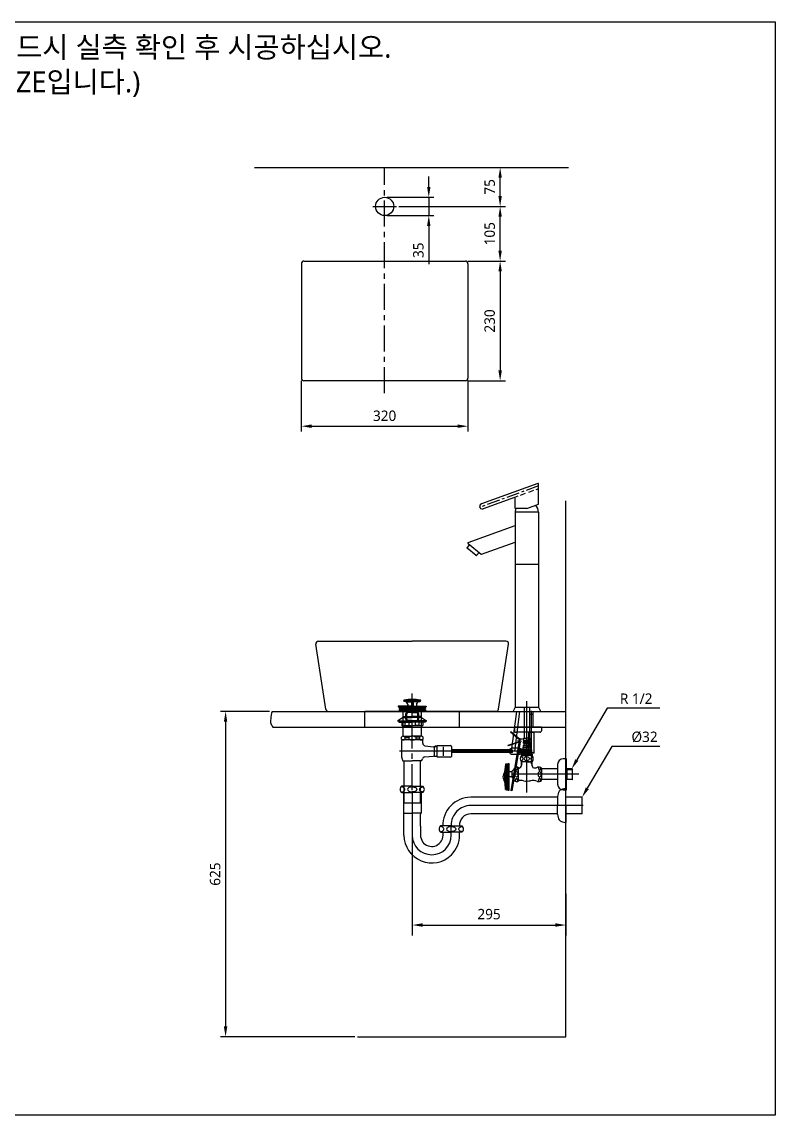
# Model space of a CAD drawing. Extents: x 0 to 5407, y 0 to 2100.
# Drawn here: x 1653 to 3100, y 0 to 2100 of the extents above; entities that cross this region are included whole.
import ezdxf

# ---------------------------------------------------------------- set-up
doc = ezdxf.new("R2010")
doc.units = 0
doc.header["$LTSCALE"] = 20
doc.header["$MEASUREMENT"] = 0
doc.linetypes.add('CENTER', pattern=[2, 1.25, -0.25, 0.25, -0.25])
doc.layers.get('0').update_dxf_attribs({"linetype": 'CONTINUOUS'})
doc.layers.get('DEFPOINTS').update_dxf_attribs({"linetype": 'CONTINUOUS'})
for name, color, linetype in [('1', 1, 'CONTINUOUS'), ('3', 3, 'CONTINUOUS'), ('4', 4, 'CONTINUOUS'), ('5', 5, 'CONTINUOUS'), ('6', 6, 'CONTINUOUS'), ('7', 7, 'CONTINUOUS'), ('CENTER', 2, 'CENTER'), ('CL', 2, 'CENTER'), ('D', 2, 'CONTINUOUS'), ('DWG', 7, 'CONTINUOUS')]:
    doc.layers.add(name, color=color, linetype=linetype)
doc.styles.add('GHS', font='romans', dxfattribs={"bigfont": 'ghs'})
doc.styles.get("Standard").update_dxf_attribs({"font": 'NanumGothic.ttf'})
doc.dimstyles.get("Standard").update_dxf_attribs({"dimtxt": 2.5, "dimasz": 2, "dimexe": 2, "dimexo": 1, "dimgap": 1.5, "dimtad": 1, "dimdec": 0, "dimlfac": 10, "dimrnd": 0.5, "dimzin": 0, "dimdsep": 46, "dimtxsty": 'Standard', "dimcen": 0, "dimclrt": 2, "dimadec": 0, "dimazin": 0, "dimtfac": 1, "dimtdec": 0, "dimtmove": 0, "dimatfit": 3, "dimfxl": 1, "dimtolj": 1, "dimtzin": 0, "dimarcsym": 0})

# ---------------------------------------------------------------- blocks, each defined once
blk = doc.blocks.new('*D58')
at = {"layer": '1', "color": 3, "lineweight": -2, "transparency": 16777216}
for p, q in [((2403.1, 619.7), (2403.1, 345.1)), ((2698.1, 425.1), (2698.1, 345.1)), ((2423.1, 365.1), (2678.1, 365.1))]:
    blk.add_line(p, q, dxfattribs=at)
at = {"layer": '1', "color": 3, "transparency": 16777216}
for points in [[(2423.1, 368.5), (2423.1, 361.8), (2403.1, 365.1)], [(2678.1, 368.5), (2678.1, 361.8), (2698.1, 365.1)]]:
    blk.add_solid(points, dxfattribs=at)
at = {"layer": 'DEFPOINTS', "color": 0, "transparency": 16777216}
for p in [(2403.1, 619.7), (2698.1, 425.1), (2698.1, 365.1)]:
    blk.add_point(p, dxfattribs=at)
at = {"layer": '1', "color": 2, "transparency": 16777216, "insert": (2550.6, 386), "char_height": 20, "attachment_point": 5}
blk.add_mtext('\\A1;295', dxfattribs=at)
blk = doc.blocks.new('*D59')
at = {"layer": '3', "color": 3, "lineweight": -2, "transparency": 16777216}
for p, q in [((2129, 775.5), (2034.7, 775.5)), ((2044.7, 755.5), (2044.7, 170.5)), ((2293.1, 150.5), (2034.7, 150.5))]:
    blk.add_line(p, q, dxfattribs=at)
at = {"layer": '3', "color": 3, "transparency": 16777216}
for points in [[(2041.3, 755.5), (2048, 755.5), (2044.7, 775.5)], [(2041.3, 170.5), (2048, 170.5), (2044.7, 150.5)]]:
    blk.add_solid(points, dxfattribs=at)
at = {"layer": 'DEFPOINTS', "color": 0, "transparency": 16777216}
for p in [(2134, 775.5), (2044.7, 150.5), (2298.1, 150.5)]:
    blk.add_point(p, dxfattribs=at)
at = {"layer": '3', "color": 2, "transparency": 16777216, "insert": (2024.7, 463), "char_height": 20, "attachment_point": 5, "rotation": 90}
blk.add_mtext('\\A1;625', dxfattribs=at)
blk = doc.blocks.new('*D60')
at = {"layer": '3', "color": 3, "lineweight": -2, "transparency": 16777216}
for p, q in [((2377.6, 1745.5), (2581.9, 1745.5)), ((2571.9, 1660.5), (2571.9, 1725.5)), ((2510.1, 1640.5), (2581.9, 1640.5))]:
    blk.add_line(p, q, dxfattribs=at)
at = {"layer": '3', "color": 3, "transparency": 16777216}
for points in [[(2568.6, 1725.5), (2575.2, 1725.5), (2571.9, 1745.5)], [(2568.6, 1660.5), (2575.2, 1660.5), (2571.9, 1640.5)]]:
    blk.add_solid(points, dxfattribs=at)
at = {"layer": 'DEFPOINTS', "color": 0, "transparency": 16777216}
for p in [(2372.6, 1745.5), (2571.9, 1745.5), (2505.1, 1640.5)]:
    blk.add_point(p, dxfattribs=at)
at = {"layer": '3', "color": 2, "transparency": 16777216, "insert": (2551.9, 1693), "char_height": 20, "attachment_point": 5, "rotation": 90}
blk.add_mtext('\\A1;105', dxfattribs=at)
blk = doc.blocks.new('*D61')
at = {"layer": '3', "color": 3, "lineweight": -2, "transparency": 16777216}
for p, q in [((2377.6, 1820.5), (2581.9, 1820.5)), ((2571.9, 1765.5), (2571.9, 1800.5)), ((2377.6, 1745.5), (2581.9, 1745.5))]:
    blk.add_line(p, q, dxfattribs=at)
at = {"layer": '3', "color": 3, "transparency": 16777216}
for points in [[(2568.6, 1800.5), (2575.2, 1800.5), (2571.9, 1820.5)], [(2568.6, 1765.5), (2575.2, 1765.5), (2571.9, 1745.5)]]:
    blk.add_solid(points, dxfattribs=at)
at = {"layer": 'DEFPOINTS', "color": 0, "transparency": 16777216}
for p in [(2372.6, 1820.5), (2571.9, 1820.5), (2372.6, 1745.5)]:
    blk.add_point(p, dxfattribs=at)
at = {"layer": '3', "color": 2, "transparency": 16777216, "insert": (2551.9, 1783), "char_height": 20, "attachment_point": 5, "rotation": 90}
blk.add_mtext('\\A1;75', dxfattribs=at)
blk = doc.blocks.new('*D62')
at = {"layer": '3', "color": 3, "lineweight": -2, "transparency": 16777216}
for p, q in [((2434.9, 1783), (2434.9, 1803)), ((2355.1, 1763), (2444.9, 1763)), ((2434.9, 1763), (2434.9, 1728)), ((2355.1, 1728), (2444.9, 1728)), ((2434.9, 1708), (2434.9, 1634.6))]:
    blk.add_line(p, q, dxfattribs=at)
at = {"layer": '3', "color": 3, "transparency": 16777216}
for points in [[(2431.6, 1783), (2438.2, 1783), (2434.9, 1763)], [(2431.6, 1708), (2438.2, 1708), (2434.9, 1728)]]:
    blk.add_solid(points, dxfattribs=at)
at = {"layer": 'DEFPOINTS', "color": 0, "transparency": 16777216}
for p in [(2350.1, 1763), (2350.1, 1728), (2434.9, 1728)]:
    blk.add_point(p, dxfattribs=at)
at = {"layer": '3', "color": 2, "transparency": 16777216, "insert": (2414.9, 1661.3), "char_height": 20, "attachment_point": 5, "rotation": 90}
blk.add_mtext('\\A1;35', dxfattribs=at)
blk = doc.blocks.new('*D63')
at = {"layer": '3', "color": 3, "lineweight": -2, "transparency": 16777216}
for p, q in [((2510.1, 1640.5), (2581.9, 1640.5)), ((2571.9, 1620.5), (2571.9, 1430.5)), ((2510.1, 1410.5), (2581.9, 1410.5))]:
    blk.add_line(p, q, dxfattribs=at)
at = {"layer": '3', "color": 3, "transparency": 16777216}
for points in [[(2568.6, 1620.5), (2575.2, 1620.5), (2571.9, 1640.5)], [(2568.6, 1430.5), (2575.2, 1430.5), (2571.9, 1410.5)]]:
    blk.add_solid(points, dxfattribs=at)
at = {"layer": 'DEFPOINTS', "color": 0, "transparency": 16777216}
for p in [(2505.1, 1640.5), (2505.1, 1410.5), (2571.9, 1410.5)]:
    blk.add_point(p, dxfattribs=at)
at = {"layer": '3', "color": 2, "transparency": 16777216, "insert": (2551.9, 1525.5), "char_height": 20, "attachment_point": 5, "rotation": 90}
blk.add_mtext('\\A1;230', dxfattribs=at)
blk = doc.blocks.new('*D64')
at = {"layer": '3', "color": 3, "lineweight": -2, "transparency": 16777216}
for p, q in [((2190.1, 1410.5), (2190.1, 1313.3)), ((2510.1, 1410.5), (2510.1, 1313.3)), ((2210.1, 1323.3), (2490.1, 1323.3))]:
    blk.add_line(p, q, dxfattribs=at)
at = {"layer": '3', "color": 3, "transparency": 16777216}
for points in [[(2210.1, 1326.7), (2210.1, 1320), (2190.1, 1323.3)], [(2490.1, 1326.7), (2490.1, 1320), (2510.1, 1323.3)]]:
    blk.add_solid(points, dxfattribs=at)
at = {"layer": 'DEFPOINTS', "color": 0, "transparency": 16777216}
for p in [(2190.1, 1415.5), (2510.1, 1415.5), (2510.1, 1323.3)]:
    blk.add_point(p, dxfattribs=at)
at = {"layer": '3', "color": 2, "transparency": 16777216, "insert": (2350.1, 1343.3), "char_height": 20, "attachment_point": 5}
blk.add_mtext('\\A1;320', dxfattribs=at)

msp = doc.modelspace()

# ---------------------------------------------------------------- linework, layer by layer
at = {"color": 7}
for p, q in [((2195.1471, 1640.4554), (2505.1471, 1640.4554)), ((2190.1471, 1635.4554), (2190.1471, 1415.4554)), ((2510.1471, 1635.4554), (2510.1471, 1415.4554)), ((2505.1471, 1410.4554), (2195.1471, 1410.4554)), ((2237.31417, 779.48613), (2218.24569, 904.48613)), ((2223.14128, 910.50261), (2403.14128, 910.50261)), ((2583.14128, 910.50261), (2403.14128, 910.50261)), ((2568.96838, 779.48613), (2588.03686, 904.48613)), ((2242.20976, 775.50261), (2403.14128, 775.50261)), ((2564.0728, 775.50261), (2403.14128, 775.50261))]:
    msp.add_line(p, q, dxfattribs=at)
msp.add_lwpolyline([(2494.14128, 775.50261), (2403.14128, 775.50261), (2312.14128, 775.50261)])
for centre, start, end in [((2195.1471, 1635.4554), 90, 180), ((2505.1471, 1635.4554), 0, 90), ((2195.1471, 1415.4554), 180, 270), ((2505.1471, 1415.4554), 270, 0), ((2223.14128, 905.50261), 90, 191.72977178), ((2583.14128, 905.50261), 348.27022822, 90), ((2242.20976, 780.50261), 191.72977178, 270), ((2564.0728, 780.50261), 270, 348.27022822)]:
    msp.add_arc(centre, 5, start, end, dxfattribs=at)
at = {"layer": '1'}
for p, q in [((2698.14128, 150.50261), (2698.14128, 1179.72416)), ((2312.14128, 745.50261), (2312.14128, 775.50261)), ((2494.14128, 745.50261), (2494.14128, 775.50261)), ((2298.14128, 150.50261), (2698.14128, 150.50261))]:
    msp.add_line(p, q, dxfattribs=at)
at = {"layer": '1', "color": 3}
for p, q in [((2777.49101, 781.69094), (2719.24635, 682.20937)), ((2878.726, 781.69094), (2777.49101, 781.69094)), ((2786.28444, 708.01815), (2739.3383, 627.83437)), ((2878.726, 708.01815), (2786.28444, 708.01815))]:
    msp.add_line(p, q, dxfattribs=at)
at = {"layer": '1'}
msp.add_open_spline([(2134.03031, 775.50261), (2132.47332, 770.69255), (2131.48378, 762.93881), (2130.38503, 751.51331), (2134.16337, 747.84228), (2135.49564, 745.50261)], degree=3, knots=[0.795697532, 0.795697532, 0.795697532, 0.795697532, 2.2002718372, 3.1617295052, 4.1110891985, 4.1110891985, 4.1110891985, 4.1110891985], dxfattribs=at)
at = {"layer": '1', "color": 3}
for points in [[(2722.12292, 680.52519), (2716.36978, 683.89355), (2709.14128, 664.94996)], [(2742.21487, 626.15019), (2736.46173, 629.51855), (2729.23322, 610.57496)]]:
    msp.add_solid(points, dxfattribs=at)
at = {"layer": '3'}
for p, q in [((2376.14128, 785.29569), (2376.14128, 784.69569)), ((2376.14128, 784.69569), (2378.2835, 783.19569)), ((2376.14128, 784.69569), (2403.14128, 784.69569)), ((2385.84128, 785.69569), (2376.54128, 785.69569)), ((2377.83944, 782.99569), (2377.83944, 781.69569)), ((2377.83944, 778.69569), (2377.83944, 777.39569)), ((2384.14128, 783.19569), (2378.03944, 783.19569)), ((2403.14128, 777.19569), (2378.03944, 777.19569)), ((2403.14128, 781.19569), (2378.33944, 781.19569)), ((2403.14128, 779.19569), (2378.33944, 779.19569)), ((2384.14128, 783.19569), (2403.14128, 783.19569)), ((2385.64128, 746.60129), (2385.64128, 777.19569)), ((2403.14128, 785.69569), (2385.84128, 785.69569)), ((2388.14128, 794.29569), (2386.90996, 796.4284)), ((2387.0265, 796.22655), (2403.14128, 796.22655)), ((2403.14128, 794.29569), (2388.14128, 794.29569)), ((2390.65655, 794.1114), (2401.39128, 793.41003)), ((2394.86662, 789.4164), (2392.14841, 793.26937)), ((2392.78485, 785.69569), (2394.23237, 786.53142)), ((2403.14128, 794.29569), (2401.39128, 793.41003)), ((2401.39128, 793.41003), (2401.39128, 785.69569)), ((2402.6236, 794.0337), (2402.19128, 787.62582)), ((2402.19128, 787.65002), (2403.14128, 787.65002)), ((2402.39438, 785.69569), (2402.19128, 787.65002)), ((2419.25606, 796.22655), (2403.14128, 796.22655)), ((2403.14128, 794.29569), (2418.14128, 794.29569)), ((2403.14128, 794.29569), (2404.89128, 793.41003)), ((2404.09128, 787.65002), (2403.14128, 787.65002)), ((2403.14128, 785.69569), (2420.44128, 785.69569)), ((2430.14128, 784.69569), (2403.14128, 784.69569)), ((2422.14128, 783.19569), (2403.14128, 783.19569)), ((2403.14128, 781.19569), (2427.94311, 781.19569)), ((2403.14128, 779.19569), (2427.94311, 779.19569)), ((2403.14128, 777.19569), (2428.24311, 777.19569)), ((2403.65895, 794.0337), (2404.09128, 787.62582)), ((2403.88818, 785.69569), (2404.09128, 787.65002)), ((2415.626, 794.1114), (2404.89128, 793.41003)), ((2404.89128, 793.41003), (2404.89128, 785.69569)), ((2411.41594, 789.4164), (2414.13415, 793.26937)), ((2413.4977, 785.69569), (2412.05018, 786.53142)), ((2418.14128, 794.29569), (2419.3726, 796.4284)), ((2420.44128, 785.69569), (2429.74128, 785.69569)), ((2420.64128, 746.60129), (2420.64128, 777.19569)), ((2422.14128, 783.19569), (2428.24311, 783.19569)), ((2430.14128, 784.69569), (2427.99906, 783.19569)), ((2428.44311, 782.99569), (2428.44311, 781.69569)), ((2428.44311, 778.69569), (2428.44311, 777.39569)), ((2430.14128, 785.29569), (2430.14128, 784.69569)), ((2385.64128, 763.60129), (2375.64128, 757.60129)), ((2375.64128, 756.60129), (2375.64128, 757.60129)), ((2375.64128, 757.60129), (2403.14128, 757.60129)), ((2385.64128, 756.60129), (2375.64128, 756.60129)), ((2377.44915, 756.60129), (2377.44915, 755.30129)), ((2386.34128, 765.69569), (2385.64128, 766.90813)), ((2385.64128, 765.69569), (2403.14128, 765.69569)), ((2385.64128, 763.60129), (2403.14128, 763.60129)), ((2420.64128, 756.60129), (2385.64128, 756.60129)), ((2386.34128, 763.60129), (2386.34128, 765.69569)), ((2390.76691, 760.69569), (2390.76691, 770.69569)), ((2392.53468, 760.69569), (2392.53468, 770.69569)), ((2403.14128, 773.19569), (2393.26691, 773.19569)), ((2403.14128, 758.19569), (2393.26691, 758.19569)), ((2403.14128, 757.60129), (2394.82369, 757.60129)), ((2403.14128, 773.19569), (2413.01565, 773.19569)), ((2420.64128, 765.69569), (2403.14128, 765.69569)), ((2420.64128, 763.60129), (2403.14128, 763.60129)), ((2403.14128, 758.19569), (2413.01565, 758.19569)), ((2430.64128, 757.60129), (2403.14128, 757.60129)), ((2413.74788, 760.69569), (2413.74788, 770.69569)), ((2415.51565, 760.69569), (2415.51565, 770.69569)), ((2419.94128, 765.69569), (2420.64128, 766.90813)), ((2419.94128, 763.60129), (2419.94128, 765.69569)), ((2420.64128, 763.60129), (2430.64128, 757.60129)), ((2420.64128, 756.60129), (2430.64128, 756.60129)), ((2428.83341, 756.60129), (2428.83341, 755.30129)), ((2430.64128, 756.60129), (2430.64128, 757.60129)), ((2377.94915, 754.80129), (2382.94915, 754.80129)), ((2382.94915, 754.80129), (2382.94915, 748.67864)), ((2382.94915, 754.80129), (2403.14128, 754.80129)), ((2383.94915, 748.10129), (2382.94915, 748.67864)), ((2383.94915, 748.10129), (2385.34915, 748.10129)), ((2385.34915, 748.10129), (2403.14128, 748.10129)), ((2385.64128, 727.69005), (2385.64128, 748.10129)), ((2389.72393, 748.67864), (2389.72393, 754.80129)), ((2389.72393, 748.67864), (2397.12459, 748.67864)), ((2397.12459, 748.67864), (2397.12459, 754.80129)), ((2423.33341, 754.80129), (2403.14128, 754.80129)), ((2420.93341, 748.10129), (2403.14128, 748.10129)), ((2409.15796, 748.67864), (2409.15796, 754.80129)), ((2416.55863, 748.67864), (2409.15796, 748.67864)), ((2416.55863, 748.67864), (2416.55863, 754.80129)), ((2420.64128, 727.69005), (2420.64128, 748.10129)), ((2422.33341, 748.10129), (2420.93341, 748.10129)), ((2422.33341, 748.10129), (2423.33341, 748.67864)), ((2428.33341, 754.80129), (2423.33341, 754.80129)), ((2423.33341, 754.80129), (2423.33341, 748.67864)), ((2382.39758, 722.13907), (2382.39758, 726.25232)), ((2383.14128, 687.09335), (2383.14128, 719.69569)), ((2403.14128, 720.69569), (2384.14128, 720.69569)), ((2385.78497, 727.69569), (2402.89758, 727.69569)), ((2389.17236, 726.25232), (2389.17236, 722.13907)), ((2389.17236, 726.25232), (2396.57303, 726.25232)), ((2389.17236, 722.13907), (2396.57303, 722.13907)), ((2396.57303, 726.25232), (2396.57303, 722.13907)), ((2420.49758, 720.69569), (2403.14128, 720.69569)), ((2420.49758, 727.69569), (2403.38497, 727.69569)), ((2417.11019, 726.25232), (2409.70953, 726.25232)), ((2409.70953, 726.25232), (2409.70953, 722.13907)), ((2417.11019, 722.13907), (2409.70953, 722.13907)), ((2417.11019, 726.25232), (2417.11019, 722.13907)), ((2419.94128, 720.69569), (2420.49758, 720.69569)), ((2420.49758, 720.69569), (2420.89758, 720.69569)), ((2422.14128, 720.69569), (2420.64128, 720.69569)), ((2423.14128, 714.33145), (2423.14128, 719.69569)), ((2423.88497, 722.13907), (2423.88497, 726.25232)), ((2632.86376, 698.87674), (2378.58713, 698.87674)), ((2427.60861, 709.35991), (2443.64284, 707.64195)), ((2445.67151, 707.89569), (2450.77708, 707.89569)), ((2445.81059, 689.44569), (2445.81059, 707.94569)), ((2447.14128, 708.69569), (2447.14128, 707.89569)), ((2450.80248, 708.69569), (2447.14128, 708.69569)), ((2450.77708, 707.89569), (2450.77708, 708.89569)), ((2450.77708, 688.49569), (2450.77708, 707.89569)), ((2451.57708, 709.69569), (2476.77708, 709.69569)), ((2463.14128, 690.15778), (2463.14128, 707.59569)), ((2478.27708, 708.19569), (2478.27708, 702.4245)), ((2478.27708, 702.4245), (2478.27708, 689.19569)), ((2594.77451, 701.37674), (2478.27708, 701.37674)), ((2594.67853, 696.37674), (2478.27708, 696.37674)), ((2594.68233, 693.18534), (2606.00496, 693.16796)), ((2605.75887, 704.66835), (2594.69998, 704.68532)), ((2609.04526, 704.6633), (2605.75887, 704.66835)), ((2606.00496, 693.16796), (2609.02761, 693.16332)), ((2632.36836, 701.37674), (2608.97611, 701.37674)), ((2632.35915, 696.37674), (2609.02365, 696.37674)), ((2632.35992, 696.37751), (2632.3676, 701.3775)), ((2632.86683, 700.87673), (2632.3676, 701.3775)), ((2632.86069, 696.87674), (2632.86683, 700.87673)), ((2385.14128, 680.69569), (2403.14128, 680.69569)), ((2387.26628, 680.69569), (2387.26628, 599.69569)), ((2421.14128, 680.69569), (2403.14128, 680.69569)), ((2419.01628, 599.69569), (2419.01628, 680.69569)), ((2427.01016, 687.96736), (2443.64284, 689.74943)), ((2445.81059, 689.44569), (2450.77708, 689.44569)), ((2447.14128, 688.69569), (2447.14128, 689.49569)), ((2450.80248, 688.69569), (2447.14128, 688.69569)), ((2476.77708, 687.69569), (2451.57708, 687.69569)), ((2387.26628, 599.69569), (2419.01628, 599.69569)), ((2419.01628, 599.69569), (2418.31628, 599.69569))]:
    msp.add_line(p, q, dxfattribs=at)
for points in [[(2595.35787, 698.93431, -0.0457215357), (2595.2462, 697.73594, -0.0593015348), (2594.96914, 696.84894, -0.1010586224), (2594.47185, 696.15627, -0.1892733446), (2594.03706, 695.98633, -0.1892733446), (2593.60279, 696.1576, -0.0442380887), (2593.35109, 696.43738, -0.0593015348)], [(2593.35877, 701.43738, -0.0442380887), (2593.61132, 701.71639, -0.1892733446), (2594.04612, 701.88632, -0.1892733446), (2594.48038, 701.71506, -0.1010586224), (2594.97554, 701.02086, -0.0593015348), (2595.24988, 700.13301, -0.0457215357), (2595.35787, 698.93431, -0.0457215357)], [(2608.36972, 698.91433, 0.0457215357), (2608.47771, 697.71563, 0.0593015348), (2608.75205, 696.82778, 0.1010586224), (2609.24721, 696.13359, 0.1892733446), (2609.68147, 695.96232, 0.1892733446), (2610.11627, 696.13225, 0.0442380887), (2610.36882, 696.41126, 0.0593015348)], [(2610.3765, 701.41126, 0.0442380887), (2610.1248, 701.69104, 0.1892733446), (2609.69053, 701.86231, 0.1892733446), (2609.25574, 701.69238, 0.1010586224), (2608.75845, 700.9997, 0.0593015348), (2608.48139, 700.1127, 0.0457215357), (2608.36972, 698.91433, 0.0457215357)]]:
    msp.add_lwpolyline(points, format="xyb", dxfattribs=at)
for centre, radius, start, end in [((2403.14128, 678.29569), 120, 90, 97.32041367), ((2403.14128, 678.29569), 120, 82.67958633, 90), ((2376.54128, 785.29569), 0.4, 90, 180), ((2378.03944, 782.99569), 0.2, 90, 180), ((2378.33944, 781.69569), 0.5, 180, 270), ((2378.33944, 778.69569), 0.5, 90, 180), ((2378.03944, 777.39569), 0.2, 180, 270), ((2381.64128, 780.19569), 1, 270, 90), ((2387.99128, 796.22655), 1.1, 97.32041367, 169.42619898), ((2390.51417, 792.11644), 2, 35.20232507, 86.26180949), ((2393.23237, 788.26347), 2, 300, 35.20232507), ((2413.05018, 788.26347), 2, 144.79767493, 240), ((2415.76839, 792.11644), 2, 93.73819051, 144.79767493), ((2418.29128, 796.22655), 1.1, 10.57380102, 82.67958633), ((2424.64128, 780.19569), 1, 90, 270), ((2427.94311, 781.69569), 0.5, 270, 0), ((2427.94311, 778.69569), 0.5, 0, 90), ((2428.24311, 782.99569), 0.2, 0, 90), ((2428.24311, 777.39569), 0.2, 270, 0), ((2429.74128, 785.29569), 0.4, 0, 90), ((2393.26691, 770.69569), 2.5, 90, 180), ((2393.26691, 760.69569), 2.5, 180, 270), ((2395.03468, 770.69569), 2.5, 90, 180), ((2395.03468, 760.69569), 2.5, 180, 270), ((2411.24788, 770.69569), 2.5, 0, 90), ((2411.24788, 760.69569), 2.5, 270, 0), ((2413.01565, 770.69569), 2.5, 0, 90), ((2413.01565, 760.69569), 2.5, 270, 0), ((2377.94915, 755.30129), 0.5, 180, 270), ((2386.33654, 758.28049), 10.18185, 250.56792502, 289.43207498), ((2402.94914, 777.55362), 29.45658, 258.59556617, 270.3737354), ((2403.33342, 777.55362), 29.45658, 269.6262646, 281.40443383), ((2419.94602, 758.28049), 10.18185, 250.56792502, 289.43207498), ((2428.33341, 755.30129), 0.5, 270, 0), ((2385.78497, 722.98789), 4.70435, 43.94093732, 136.05906268), ((2385.78497, 725.40349), 4.70435, 223.94093732, 316.05906268), ((2384.14128, 719.69569), 1, 90, 180), ((2402.67539, 714.09121), 13.60629, 89.06429532, 116.64718661), ((2402.67539, 734.30017), 13.60629, 243.35281339, 270.93570468), ((2403.60717, 714.09121), 13.60629, 63.35281339, 90.93570468), ((2403.60717, 734.30017), 13.60629, 269.06429532, 296.64718661), ((2420.49758, 722.98789), 4.70435, 43.94093732, 136.05906268), ((2420.49758, 725.40349), 4.70435, 223.94093732, 316.05906268), ((2422.14128, 719.69569), 1, 0, 90), ((2428.14128, 714.33145), 5, 180, 263.88449643), ((2444.04974, 712.62537), 5, 265.33216468, 308.19271972), ((2451.57708, 708.89569), 0.8, 90, 180), ((2476.77708, 708.19569), 1.5, 0, 90), ((2594.69001, 698.18533), 5, 200.39936666, 269.91205155), ((2594.69231, 699.68533), 5, 89.91205155, 159.42473643), ((2609.03528, 698.16331), 5, 269.91205155, 339.42473643), ((2609.03758, 699.66331), 5, 20.39936666, 89.91205155), ((2396.12968, 687.64228), 13, 182.42004342, 212.30000816), ((2410.15287, 687.64228), 13, 327.69999184, 345.040466), ((2427.54282, 682.99581), 5, 96.11547581, 165.04046432), ((2444.04974, 684.76602), 5, 51.80728028, 94.66783532), ((2451.57708, 688.49569), 0.8, 180, 270), ((2476.77708, 689.19569), 1.5, 270, 0)]:
    msp.add_arc(centre, radius, start, end, dxfattribs=at)
at = {"layer": '4'}
for p, q in [((2386.89128, 631.69996), (2382.59978, 631.69996)), ((2386.89128, 631.69996), (2382.59978, 631.69996)), ((2403.14128, 631.69996), (2386.89128, 631.69996)), ((2403.14128, 631.69996), (2386.89128, 631.69996)), ((2403.14128, 631.69996), (2419.39128, 631.69996)), ((2403.14128, 631.69996), (2419.39128, 631.69996)), ((2419.39128, 631.69996), (2423.68278, 631.69996)), ((2419.39128, 631.69996), (2423.68278, 631.69996)), ((2382.99128, 619.69996), (2382.59978, 619.69996)), ((2382.99128, 619.69996), (2403.14128, 619.69996)), ((2386.34128, 619.69996), (2386.34128, 579.91984)), ((2423.29128, 619.69996), (2403.14128, 619.69996)), ((2419.94128, 619.69996), (2419.94128, 579.91984)), ((2423.29128, 619.69996), (2423.68278, 619.69996)), ((2682.1613, 610.57496), (2515.3703, 610.57496)), ((2682.1613, 612.09469), (2682.1613, 594.69996)), ((2698.14128, 594.69996), (2698.14128, 627.19996)), ((2729.23322, 610.57496), (2698.14128, 610.57496)), ((2729.23322, 578.82496), (2729.23322, 610.57496)), ((2731.23322, 594.69996), (2515.3703, 594.69996)), ((2682.1613, 577.30522), (2682.1613, 594.69996)), ((2698.14128, 594.69996), (2698.14128, 562.19996)), ((2386.34128, 579.91984), (2403.14128, 579.91984)), ((2387.26628, 537.69996), (2387.26628, 578.27496)), ((2419.94128, 579.91984), (2403.14128, 579.91984)), ((2419.01628, 555.09576), (2419.01628, 578.27496)), ((2682.1613, 578.82496), (2515.3703, 578.82496)), ((2729.23322, 578.82496), (2698.14128, 578.82496)), ((2419.01628, 555.09576), (2419.01628, 537.69996)), ((2461.81333, 555.39996), (2457.52183, 555.39996)), ((2478.06333, 555.39996), (2461.81333, 555.39996)), ((2478.06333, 555.39996), (2478.14128, 555.39996)), ((2478.14128, 537.69996), (2478.14128, 556.36319)), ((2478.21923, 555.39996), (2478.14128, 555.39996)), ((2478.21923, 555.39996), (2494.46923, 555.39996)), ((2494.46923, 555.39996), (2498.76073, 555.39996)), ((2457.91333, 543.39996), (2478.06333, 543.39996)), ((2461.34128, 543.39996), (2461.34128, 542.69996)), ((2462.26628, 537.69996), (2462.26628, 541.14578)), ((2498.36923, 543.39996), (2478.21923, 543.39996)), ((2494.01628, 537.69996), (2494.01628, 543.39996))]:
    msp.add_line(p, q, dxfattribs=at)
for points in [[(2388.94645, 625.69996, 0.1552173896), (2388.35596, 627.55628, 0.1067472438), (2386.29425, 629.44696, 0.0730430096), (2383.52439, 630.56497, 0.0285110883), (2381.79563, 630.88099, 0.05952259)], [(2403.14128, 630.69996, 0.0575374245), (2399.58373, 630.28921, 0.0712191074), (2396.88378, 629.23549, 0.1063733648), (2394.86098, 627.43889, 0.159482965)], [(2403.14128, 630.69996, 0.0575374245), (2399.58373, 630.28921, 0.0712191074), (2396.88378, 629.23549, 0.1063733648), (2394.86098, 627.43889, 0.159482965)], [(2403.14128, 630.69996, -0.0575374245), (2406.69882, 630.28921, -0.0712191074), (2409.39877, 629.23549, -0.1063733648), (2411.42158, 627.43889, -0.159482965)], [(2403.14128, 630.69996, -0.0575374245), (2406.69882, 630.28921, -0.0712191074), (2409.39877, 629.23549, -0.1063733648), (2411.42158, 627.43889, -0.159482965)], [(2417.33611, 625.69996, -0.1552173896), (2417.9266, 627.55628, -0.1067472438), (2419.98831, 629.44696, -0.0730430096), (2422.75817, 630.56497, -0.0285110883), (2424.48692, 630.88099, -0.05952259)], [(2381.79563, 620.51892, 0.0285110883), (2383.52439, 620.83494, 0.0730430096), (2386.29425, 621.95296, 0.1067472438), (2388.35596, 623.84363, 0.1552173896), (2388.94645, 625.69996, 0.1552173896)], [(2394.86098, 627.43889, 0.3272904533), (2394.86098, 623.96102, 0.1063733853), (2396.88378, 622.16442, 0.0712191074), (2399.58373, 621.1107, 0.0575374245), (2403.14128, 620.69996, 0.0575374245)], [(2411.42158, 627.43889, -0.3272904533), (2411.42158, 623.96102, -0.1063733853), (2409.39877, 622.16442, -0.0712191074), (2406.69882, 621.1107, -0.0575374245), (2403.14128, 620.69996, -0.0575374245)], [(2424.48692, 620.51892, -0.0285110883), (2422.75817, 620.83494, -0.0730430096), (2419.98831, 621.95296, -0.1067472438), (2417.9266, 623.84363, -0.1552173896), (2417.33611, 625.69996, -0.1552173896)], [(2463.8685, 549.39996, 0.1552173896), (2463.27801, 551.25628, 0.1067472438), (2461.2163, 553.14696, 0.0730430096), (2458.44644, 554.26497, 0.0285110883), (2456.71768, 554.58099, 0.05952259)], [(2456.71768, 544.21892, 0.0285110883), (2458.44644, 544.53494, 0.0730430096), (2461.2163, 545.65296, 0.1067472438), (2463.27801, 547.54363, 0.1552173896), (2463.8685, 549.39996, 0.1552173896)], [(2469.78303, 551.13889, 0.3272904533), (2469.78303, 547.66102, 0.1063733853), (2471.80583, 545.86442, 0.0712191074), (2474.50579, 544.8107, 0.0575374245), (2478.06333, 544.39996, 0.0575374245)], [(2478.14128, 554.39976, 0.0587898964), (2474.50579, 553.98921, 0.0712191074), (2471.80583, 552.93549, 0.1063733648), (2469.78303, 551.13889, 0.159482965)], [(2478.14128, 554.39976, -0.0587898964), (2481.77677, 553.98921, -0.0712191074), (2484.47672, 552.93549, -0.1063733648), (2486.49952, 551.13889, -0.159482965)], [(2486.49953, 551.13889, -0.3272904533), (2486.49952, 547.66102, -0.1063733853), (2484.47672, 545.86442, -0.0712191074), (2481.77677, 544.8107, -0.0575374245), (2478.21923, 544.39996, -0.0575374245)], [(2492.41406, 549.39996, -0.1552173896), (2493.00455, 551.25628, -0.1067472438), (2495.06625, 553.14696, -0.0730430096), (2497.83612, 554.26497, -0.0285110883), (2499.56487, 554.58099, -0.05952259)], [(2499.56487, 544.21892, -0.0285110883), (2497.83612, 544.53494, -0.0730430096), (2495.06625, 545.65296, -0.1067472438), (2493.00455, 547.54363, -0.1552173896), (2492.41406, 549.39996, -0.1552173896)]]:
    msp.add_lwpolyline(points, format="xyb", dxfattribs=at)
for centre, radius, start, end in [((2387.89128, 625.69996), 8, 131.40962211, 228.59037789), ((2418.39128, 625.69996), 8, 311.40962211, 48.59037789), ((2515.3703, 557.19996), 53.375, 90, 181.93258944), ((2702.14128, 611.19996), 20, 146.20771163, 177.43591199), ((2693.48575, 616.27812), 10, 111.1926769, 142.80345081), ((2699.64128, 597.23748), 30, 92.86598398, 109.00713612), ((2515.3703, 557.19996), 37.5, 90, 180.65397811), ((2387.34128, 579.91984), 1, 180, 238.70258778), ((2386.34128, 578.27496), 0.925, 0, 58.70258778), ((2419.94128, 578.27496), 0.925, 121.29741222, 180), ((2418.94128, 579.91984), 1, 301.29741222, 0), ((2515.3703, 557.19996), 21.625, 90, 184.77465278), ((2702.14128, 578.19996), 20, 182.56408801, 213.79228837), ((2693.48575, 573.12179), 10, 217.19654919, 248.8073231), ((2462.81333, 549.39996), 8, 131.40962211, 228.59037789), ((2493.46923, 549.39996), 8, 311.40962211, 48.59037789), ((2699.64128, 592.16243), 30, 250.99286388, 267.13401602), ((2440.64128, 537.69996), 53.375, 180, 314.94029898), ((2440.64128, 537.69996), 37.5, 180, 0), ((2440.64128, 537.69996), 21.625, 180, 320.7959681), ((2440.64128, 537.69996), 21.625, 320.7959681, 0), ((2445.3025, 532.10179), 19.22404, 28.06365478, 33.45608391), ((2440.64128, 537.69996), 53.375, 314.94029898, 0)]:
    msp.add_arc(centre, radius, start, end, dxfattribs=at)
at = {"layer": '5'}
for p, q in [((2100.4754, 1820.4554), (2703.02057, 1820.4554)), ((2134.03031, 775.50261), (2698.14128, 775.50261)), ((2135.49564, 745.50261), (2698.14128, 745.50261))]:
    msp.add_line(p, q, dxfattribs=at)
at = {"layer": '5', "color": 212}
msp.add_lwpolyline([(0, 2100), (3100, 2100), (3100, 0), (0, 0)], close=True, dxfattribs=at)
at = {"layer": '6'}
for p, q in [((2617.89128, 782.08546), (2617.89128, 723.79996)), ((2623.14128, 619.98741), (2623.14128, 795.09579)), ((2628.39128, 782.08546), (2628.39128, 723.79996)), ((2616.64128, 719.97153), (2616.64128, 723.79996)), ((2616.64128, 723.79996), (2623.14128, 723.79996)), ((2616.64128, 719.97153), (2617.14128, 719.47153)), ((2616.64128, 719.97153), (2623.14128, 719.97153)), ((2616.64128, 717.12838), (2617.14128, 717.62838)), ((2616.64128, 714.47153), (2616.64128, 717.12838)), ((2616.64128, 717.12838), (2623.14128, 717.12838)), ((2616.64128, 714.47153), (2617.14128, 713.97153)), ((2616.64128, 714.47153), (2623.14128, 714.47153)), ((2617.14128, 717.62838), (2617.14128, 719.47153)), ((2617.14128, 719.47153), (2623.14128, 719.47153)), ((2617.14128, 717.62838), (2623.14128, 717.62838)), ((2629.64128, 723.79996), (2623.14128, 723.79996)), ((2629.64128, 719.97153), (2623.14128, 719.97153)), ((2629.14128, 719.47153), (2623.14128, 719.47153)), ((2629.14128, 717.62838), (2623.14128, 717.62838)), ((2629.64128, 717.12838), (2623.14128, 717.12838)), ((2629.64128, 714.47153), (2623.14128, 714.47153)), ((2629.64128, 719.97153), (2629.14128, 719.47153)), ((2629.14128, 717.62838), (2629.14128, 719.47153)), ((2629.64128, 717.12838), (2629.14128, 717.62838)), ((2629.64128, 714.47153), (2629.14128, 713.97153)), ((2629.64128, 719.97153), (2629.64128, 723.79996)), ((2629.64128, 714.47153), (2629.64128, 717.12838)), ((2613.14128, 693.29996), (2612.64128, 692.79996)), ((2623.14128, 693.29996), (2613.14128, 693.29996)), ((2614.04128, 698.54996), (2614.04128, 702.04996)), ((2623.14128, 702.54996), (2614.54128, 702.54996)), ((2623.14128, 698.04996), (2614.54128, 698.04996)), ((2615.54128, 705.29996), (2615.54128, 702.54996)), ((2623.14128, 705.29996), (2615.54128, 705.29996)), ((2615.54128, 695.29996), (2615.54128, 698.04996)), ((2623.14128, 695.29996), (2615.54128, 695.29996)), ((2616.14128, 705.29996), (2616.14128, 706.49996)), ((2616.14128, 695.29996), (2616.14128, 693.79996)), ((2618.89128, 706.79996), (2616.44128, 706.79996)), ((2617.14128, 710.79996), (2616.64128, 710.29996)), ((2616.64128, 707.29996), (2616.64128, 710.29996)), ((2623.14128, 710.29996), (2616.64128, 710.29996)), ((2616.64128, 707.29996), (2623.14128, 707.29996)), ((2617.14128, 713.97153), (2617.14128, 710.79996)), ((2617.14128, 713.97153), (2623.14128, 713.97153)), ((2617.14128, 710.79996), (2623.14128, 710.79996)), ((2623.14128, 706.79996), (2617.14128, 706.79996)), ((2623.14128, 693.29996), (2617.69128, 693.29996)), ((2618.89128, 706.79996), (2618.89128, 707.29996)), ((2629.14128, 713.97153), (2623.14128, 713.97153)), ((2629.14128, 710.79996), (2623.14128, 710.79996)), ((2623.14128, 710.29996), (2629.64128, 710.29996)), ((2629.64128, 707.29996), (2623.14128, 707.29996)), ((2623.14128, 706.79996), (2629.14128, 706.79996)), ((2623.14128, 705.29996), (2630.74128, 705.29996)), ((2623.14128, 702.54996), (2631.74128, 702.54996)), ((2623.14128, 698.04996), (2631.74128, 698.04996)), ((2623.14128, 695.29996), (2630.74128, 695.29996)), ((2623.14128, 693.29996), (2633.14128, 693.29996)), ((2623.14128, 693.29996), (2628.59128, 693.29996)), ((2627.39128, 706.79996), (2627.39128, 707.29996)), ((2627.39128, 706.79996), (2629.84128, 706.79996)), ((2629.14128, 713.97153), (2629.14128, 710.79996)), ((2629.14128, 710.79996), (2629.64128, 710.29996)), ((2629.64128, 707.29996), (2629.64128, 710.29996)), ((2630.14128, 705.29996), (2630.14128, 706.49996)), ((2630.14128, 695.29996), (2630.14128, 693.79996)), ((2630.74128, 705.29996), (2630.74128, 702.54996)), ((2630.74128, 695.29996), (2630.74128, 698.04996)), ((2632.24128, 698.54996), (2632.24128, 702.04996)), ((2632.35915, 701.37674), (2632.86069, 701.87674)), ((2633.14128, 693.29996), (2633.64128, 692.79996)), ((2582.22609, 673.69996), (2582.22609, 649.69996)), ((2582.81753, 674.19996), (2583.64128, 674.19996)), ((2583.64128, 674.19996), (2584.14128, 674.69996)), ((2583.64128, 674.19996), (2583.64128, 649.69996)), ((2584.14128, 674.69996), (2584.14128, 649.69996)), ((2584.14128, 674.69996), (2587.34128, 674.69996)), ((2584.14128, 674.28848), (2587.64128, 674.28848)), ((2584.14128, 673.28848), (2587.64128, 673.28848)), ((2584.14128, 672.28848), (2587.64128, 672.28848)), ((2587.64128, 674.99996), (2587.64128, 675.19996)), ((2587.64128, 675.19996), (2589.14128, 675.19996)), ((2587.64128, 674.99996), (2587.64128, 649.69996)), ((2589.14128, 674.19996), (2589.14128, 675.19996)), ((2589.14128, 649.69996), (2589.14128, 674.19996)), ((2612.64128, 692.79996), (2612.64128, 690.69996)), ((2612.64128, 692.79996), (2623.14128, 692.79996)), ((2612.64128, 690.69996), (2623.14128, 690.69996)), ((2623.14128, 678.69996), (2612.64128, 678.69996)), ((2633.64128, 678.69996), (2612.64128, 678.69996)), ((2612.64128, 671.19996), (2612.64128, 678.69996)), ((2613.89128, 674.69996), (2612.64128, 672.53489)), ((2613.89128, 674.69996), (2612.64128, 674.69996)), ((2613.89128, 674.69996), (2613.89128, 678.69996)), ((2633.64128, 692.79996), (2623.14128, 692.79996)), ((2633.64128, 690.69996), (2623.14128, 690.69996)), ((2623.14128, 678.69996), (2633.64128, 678.69996)), ((2632.39128, 674.69996), (2632.39128, 678.69996)), ((2632.39128, 674.69996), (2633.64128, 672.53489)), ((2633.64128, 674.69996), (2632.39128, 674.69996)), ((2633.64128, 692.79996), (2633.64128, 690.69996)), ((2633.64128, 670.78833), (2633.64128, 678.69996)), ((2682.26556, 673.69996), (2682.26556, 635.69996)), ((2699.26556, 684.69996), (2693.26556, 684.69996)), ((2699.26556, 624.69996), (2699.26556, 684.69996)), ((2584.14128, 671.28848), (2587.64128, 671.28848)), ((2584.14128, 670.28848), (2587.64128, 670.28848)), ((2584.14128, 669.28848), (2587.64128, 669.28848)), ((2584.14128, 668.28848), (2587.64128, 668.28848)), ((2584.14128, 667.28848), (2587.64128, 667.28848)), ((2584.14128, 666.28848), (2587.64128, 666.28848)), ((2584.14128, 665.28848), (2587.64128, 665.28848)), ((2584.14128, 664.28848), (2587.64128, 664.28848)), ((2584.14128, 663.28848), (2587.64128, 663.28848)), ((2584.14128, 662.28848), (2587.64128, 662.28848)), ((2584.14128, 661.28848), (2587.64128, 661.28848)), ((2584.14128, 660.28848), (2587.64128, 660.28848)), ((2584.14128, 659.28848), (2587.64128, 659.28848)), ((2584.14128, 658.28848), (2587.64128, 658.28848)), ((2584.14128, 657.28848), (2587.64128, 657.28848)), ((2584.14128, 656.28848), (2587.64128, 656.28848)), ((2584.14128, 655.28848), (2587.64128, 655.28848)), ((2584.14128, 654.28848), (2587.64128, 654.28848)), ((2584.14128, 653.28848), (2587.64128, 653.28848)), ((2584.14128, 652.28848), (2587.64128, 652.28848)), ((2584.14128, 651.28848), (2587.64128, 651.28848)), ((2594.22788, 659.44996), (2589.14128, 659.44996)), ((2594.22788, 660.4323), (2594.22788, 659.44996)), ((2594.22788, 659.44996), (2594.22788, 649.94996)), ((2722.8011, 654.69996), (2596.25919, 654.69996)), ((2599.11447, 666.02147), (2598.5621, 665.06475)), ((2607.22788, 666.69996), (2607.22788, 667.42067)), ((2607.22788, 642.69996), (2607.22788, 666.69996)), ((2608.14128, 666.69996), (2607.22788, 666.69996)), ((2608.14128, 665.94996), (2607.22788, 665.94996)), ((2608.14128, 665.94996), (2609.44032, 666.89154)), ((2608.14128, 665.94996), (2608.14128, 666.69996)), ((2682.26556, 664.94996), (2651.14128, 664.94996)), ((2651.14128, 663.94996), (2651.14128, 645.44996)), ((2651.14241, 663.95108), (2651.14241, 666.69885)), ((2710.26556, 664.94996), (2699.26556, 664.94996)), ((2699.26556, 664.333), (2699.26556, 645.06757)), ((2700.76556, 663.94996), (2699.76556, 664.94996)), ((2700.76556, 644.44996), (2700.76556, 664.94996)), ((2700.76556, 663.94996), (2711.26556, 663.94996)), ((2711.26556, 663.94996), (2710.26556, 664.94996)), ((2711.14128, 645.44996), (2711.14128, 663.94996)), ((2582.22609, 625.69996), (2582.22609, 649.69996)), ((2583.64128, 625.19996), (2583.64128, 649.69996)), ((2584.14128, 650.28848), (2587.64128, 650.28848)), ((2584.14128, 624.69996), (2584.14128, 649.69996)), ((2584.14128, 649.11144), (2587.64128, 649.11144)), ((2584.14128, 648.11144), (2587.64128, 648.11144)), ((2584.14128, 647.11144), (2587.64128, 647.11144)), ((2584.14128, 646.11144), (2587.64128, 646.11144)), ((2584.14128, 645.11144), (2587.64128, 645.11144)), ((2584.14128, 644.11144), (2587.64128, 644.11144)), ((2584.14128, 643.11144), (2587.64128, 643.11144)), ((2584.14128, 642.11144), (2587.64128, 642.11144)), ((2584.14128, 641.11144), (2587.64128, 641.11144)), ((2584.14128, 640.11144), (2587.64128, 640.11144)), ((2584.14128, 639.11144), (2587.64128, 639.11144)), ((2584.14128, 638.11144), (2587.64128, 638.11144)), ((2584.14128, 637.11144), (2587.64128, 637.11144)), ((2584.14128, 636.11144), (2587.64128, 636.11144)), ((2584.14128, 635.11144), (2587.64128, 635.11144)), ((2584.14128, 634.11144), (2587.64128, 634.11144)), ((2584.14128, 633.11144), (2587.64128, 633.11144)), ((2584.14128, 632.11144), (2587.64128, 632.11144)), ((2584.14128, 631.11144), (2587.64128, 631.11144)), ((2584.14128, 630.11144), (2587.64128, 630.11144)), ((2587.64128, 624.39996), (2587.64128, 649.69996)), ((2594.22788, 649.94996), (2589.14128, 649.94996)), ((2589.14128, 624.19996), (2589.14128, 649.69996)), ((2594.22788, 648.96761), (2594.22788, 649.94996)), ((2599.11447, 643.37844), (2598.5621, 644.33517)), ((2608.14128, 643.44996), (2607.22788, 643.44996)), ((2610.85307, 642.69996), (2607.22788, 642.69996)), ((2607.22788, 641.97924), (2607.22788, 642.69996)), ((2608.14128, 643.44996), (2609.44032, 642.69996)), ((2608.14128, 642.69996), (2608.14128, 643.44996)), ((2651.14128, 642.69996), (2651.14128, 645.44996)), ((2682.26556, 644.44996), (2651.14128, 644.44996)), ((2651.14128, 644.44996), (2651.14128, 644.26822)), ((2651.14128, 642.69996), (2651.14128, 644.26822)), ((2710.26556, 644.44996), (2699.26556, 644.44996)), ((2699.76556, 644.44996), (2700.76556, 645.44996)), ((2700.76556, 645.44996), (2711.26556, 645.44996)), ((2710.26556, 644.44996), (2711.26556, 645.44996)), ((2582.81753, 625.19996), (2583.64128, 625.19996)), ((2583.64128, 625.19996), (2584.14128, 624.69996)), ((2584.14128, 629.11144), (2587.64128, 629.11144)), ((2584.14128, 628.11144), (2587.64128, 628.11144)), ((2584.14128, 627.11144), (2587.64128, 627.11144)), ((2584.14128, 626.11144), (2587.64128, 626.11144)), ((2584.14128, 625.11144), (2587.64128, 625.11144)), ((2584.14128, 624.69996), (2587.34128, 624.69996)), ((2587.64128, 624.19996), (2587.64128, 624.39996)), ((2587.64128, 624.19996), (2589.14128, 624.19996)), ((2693.26556, 624.69996), (2699.26556, 624.69996))]:
    msp.add_line(p, q, dxfattribs=at)
for centre, radius, start, end in [((2614.54128, 702.04996), 0.5, 90, 180), ((2614.54128, 698.54996), 0.5, 180, 270), ((2615.64128, 693.79996), 0.5, 270, 360), ((2616.44128, 706.49996), 0.3, 90, 180), ((2629.84128, 706.49996), 0.3, 0, 90), ((2630.64128, 693.79996), 0.5, 180, 270), ((2631.74128, 702.04996), 0.5, 0, 90), ((2631.74128, 698.54996), 0.5, 270, 0), ((2725.14128, 649.69996), 145, 170.50659, 178.05685792), ((2582.81753, 673.49996), 0.7, 90, 170.50659), ((2587.34128, 674.99996), 0.3, 270, 0), ((2620.64128, 684.69996), 10, 143.13010235, 216.86989765), ((2625.64128, 684.69996), 10, 323.13010235, 36.86989765), ((2693.26556, 673.69996), 11, 90, 180), ((2591.39551, 649.65462), 14, 141.78592674, 179.75272851), ((2725.14128, 649.69996), 145, 178.05685792, 189.49341), ((2586.43775, 672.06475), 14, 303.80982041, 330), ((2603.75374, 663.34298), 5.35697, 49.56943438, 150), ((2608.14128, 671.19996), 4.5, 270, 0), ((2637.64128, 670.78833), 4, 180, 277.71167846), ((2634.84645, 691.42766), 24.82771, 277.71167846, 290.96613747), ((2646.23491, 661.7072), 7, 45.48706364, 110.96613747), ((2591.39551, 649.77546), 14, 180.24727149, 218.21407326), ((2586.43775, 637.33517), 14, 30, 56.19017959), ((2603.75374, 646.05693), 5.35697, 210, 310.43056562), ((2610.85307, 604.69996), 38, 80.69517649, 90.00000262), ((2623.14128, 679.69996), 38, 260.69517447, 280.73727399), ((2634.84645, 617.97225), 24.82771, 69.03386253, 100.73727502), ((2646.23491, 647.69271), 7, 249.03386253, 314.5), ((2693.26556, 635.69996), 11, 180, 270), ((2582.81753, 625.89996), 0.7, 189.49341, 270), ((2587.34128, 624.39996), 0.3, 0, 90)]:
    msp.add_arc(centre, radius, start, end, dxfattribs=at)
for centre, major_axis, ratio in [((2613.18199, 684.69996), (0, 4), 0.612372458), ((2603.46263, 654.69996), (0, -5.39901), 0.4782041641), ((2647.58022, 654.69996), (0, -5.21778), 0.4600900845)]:
    msp.add_ellipse(centre, major_axis=major_axis, ratio=ratio, dxfattribs=at)
for centre, major_axis, ratio, start_param, end_param in [((2623.14128, 684.69996), (4.89898, 0), 0.8164966106, 1.5707962115, 4.7123887141), ((2603.46263, 668.29224), (0, -5.39901), 0.4782041641, 4.7907795753, 7.8342508479), ((2647.58022, 667.20486), (0, -5.21778), 0.4600900845, 4.4336109187, 7.9346876344), ((2603.46263, 641.37952), (0, -5.39901), 0.4782041641, 1.5401075384, 4.6836200802), ((2647.58022, 642.28567), (0, -5.21778), 0.4600900845, 1.4721859227, 5.0096270656)]:
    msp.add_ellipse(centre, major_axis=major_axis, ratio=ratio, start_param=start_param, end_param=end_param, dxfattribs=at)
at = {"layer": '6', "extrusion": (0, 0, -1)}
msp.add_ellipse((2623.14128, 684.69996), major_axis=(-4.89898, 0), ratio=0.8164966106, start_param=1.5707962115, end_param=4.7123887141, dxfattribs=at)
msp.add_ellipse((2633.10057, 684.69996), major_axis=(0, 4), ratio=0.612372458, dxfattribs=at)
at = {"layer": '7'}
for p, q in [((2603.31472, 775.50261), (2593.3596, 698.87674)), ((2609.36514, 775.50261), (2599.41003, 698.87674)), ((2629.21544, 763.13324), (2629.21544, 775.50261)), ((2629.21544, 745.50261), (2629.21544, 775.50261)), ((2629.71544, 770.06516), (2629.21544, 770.93119)), ((2629.21544, 770.06516), (2635.21544, 770.06516)), ((2632.21544, 682.89351), (2632.21544, 776.66035)), ((2634.71544, 770.06516), (2635.21544, 770.93119)), ((2635.21544, 763.13324), (2635.21544, 775.50261)), ((2635.21544, 745.50261), (2635.21544, 775.50261)), ((2591.75319, 735.55684), (2592.13805, 736.01715)), ((2609.15672, 721.0058), (2591.75319, 735.55684)), ((2609.54158, 721.46611), (2592.13805, 736.01715)), ((2651.10542, 745.50261), (2599.32546, 745.50261)), ((2599.32546, 745.50261), (2599.32546, 738.50261)), ((2648.10542, 735.50261), (2602.79212, 735.50261)), ((2627.71544, 735.50261), (2627.01929, 735.10069)), ((2627.01929, 695.90454), (2627.01929, 735.10069)), ((2636.71544, 735.50261), (2628.9775, 735.50261)), ((2637.41159, 735.10069), (2629.04837, 735.10069)), ((2636.71544, 735.50261), (2637.41159, 735.10069)), ((2637.41159, 695.90454), (2637.41159, 735.10069)), ((2651.10542, 745.50261), (2651.10542, 738.50261)), ((2608.46706, 717.06831), (2587.00485, 709.72061)), ((2608.69963, 716.51375), (2587.19919, 709.15296)), ((2608.07951, 715.96319), (2592.49965, 623.28913)), ((2610.08307, 716.27304), (2594.35348, 622.9018)), ((2604.96611, 719.71387), (2612.64927, 718.35912)), ((2607.4119, 724.02882), (2607.02703, 723.56851)), ((2609.7489, 722.07485), (2607.4119, 724.02882)), ((2608.2533, 721.1651), (2607.5587, 717.22587)), ((2607.5587, 717.22587), (2608.75666, 717.01464)), ((2608.2533, 721.1651), (2609.45125, 720.95387)), ((2608.46706, 717.06831), (2608.6614, 716.50066)), ((2608.66634, 716.5024), (2608.75666, 717.01464)), ((2608.70434, 716.51615), (2610.08307, 716.27304)), ((2609.65763, 722.76456), (2608.96147, 723.16648)), ((2609.15672, 721.0058), (2609.54158, 721.46611)), ((2609.25722, 716.39821), (2610.09228, 721.13403)), ((2609.54158, 721.46611), (2609.45125, 720.95387)), ((2609.65763, 722.76456), (2610.65763, 722.76456)), ((2610.65763, 722.76456), (2614.15763, 722.76456)), ((2587.00485, 709.72061), (2587.19919, 709.15296)), ((2637.41159, 695.90454), (2627.01929, 695.90454)), ((2627.71544, 695.50261), (2627.01929, 695.90454)), ((2636.71544, 695.50261), (2627.71544, 695.50261)), ((2636.71544, 695.50261), (2637.41159, 695.90454)), ((2594.35348, 622.9018), (2592.49965, 623.28913))]:
    msp.add_line(p, q, dxfattribs=at)
msp.add_circle((2350.1471, 1745.4554), 17.5, dxfattribs=at)
msp.add_arc((2609.10747, 721.30767), 1, 350, 50.10109816, dxfattribs=at)
for points in [[(2599.32546, 738.50261), (2599.39054, 737.91889), (2599.58197, 737.36083), (2599.88503, 736.85672), (2600.28251, 736.42118), (2600.75318, 736.06631), (2601.31043, 735.78371), (2601.98524, 735.58247), (2602.79212, 735.50261)], [(2648.10542, 735.50261), (2648.68939, 735.56), (2649.2526, 735.73061), (2649.7717, 736.00792), (2650.22672, 736.38127), (2650.60008, 736.83629), (2650.8774, 737.35539), (2651.04802, 737.9186), (2651.10542, 738.50261)]]:
    msp.add_spline(points, degree=3, dxfattribs=at)
at = {"layer": 'CENTER', "color": 2, "linetype": 'CENTER', "ltscale": 2}
for p, q in [((2350.1471, 1386.70873), (2350.1471, 1820.4554)), ((2327.6471, 1745.4554), (2372.6471, 1745.4554)), ((2403.14128, 624.33547), (2403.14128, 809.91878))]:
    msp.add_line(p, q, dxfattribs=at)
at = {"layer": 'CL', "color": 2}
msp.add_line((2645.64128, 1208.60987), (2531.87326, 1167.2017), dxfattribs=at)
at = {"layer": 'D', "color": 7}
for p, q in [((2644.29926, 1213.44231), (2535.89078, 1173.98484)), ((2645.64128, 1207.38836), (2645.64128, 1212.50261)), ((2645.64128, 1173.43516), (2645.64128, 1209.63496)), ((2599.29926, 1186.42187), (2539.31098, 1164.58792)), ((2623.14128, 1165.24583), (2600.64128, 1165.24583)), ((2600.64128, 783.50261), (2597.00308, 776.22622)), ((2645.64128, 783.50261), (2649.27947, 776.22622))]:
    msp.add_line(p, q, dxfattribs=at)
for centre, radius, start, end in [((2644.64128, 1212.50261), 1, 0, 110), ((2597.4503, 776.00261), 0.5, 153.43494882, 270), ((2648.83226, 776.00261), 0.5, 270, 26.56505118)]:
    msp.add_arc(centre, radius, start, end, dxfattribs=at)
at = {"layer": 'DWG'}
for p, q in [((2636.25239, 1199.87171), (2626.08097, 1196.16961)), ((2645.64128, 1203.28898), (2640.25239, 1201.32759)), ((2606.09328, 1188.89469), (2599.29926, 1186.42187)), ((2600.64128, 1165.24583), (2600.64128, 1185.48217)), ((2620.20159, 1194.02969), (2610.09328, 1190.35057)), ((2600.64128, 1158.24583), (2600.64128, 783.50261)), ((2645.64128, 1158.24583), (2600.64128, 1158.24583)), ((2623.14128, 1165.24583), (2645.64128, 1173.43516)), ((2645.64128, 1158.24583), (2645.64128, 783.50261)), ((2510.70059, 1099.97276), (2600.64128, 1132.7085)), ((2513.14594, 1095.96277), (2508.35916, 1090.2581)), ((2510.39983, 1098.26703), (2535.16728, 1077.48467)), ((2536.15209, 1077.31102), (2600.64128, 1100.78316)), ((2508.75409, 1089.17304), (2508.35916, 1090.2581)), ((2525.60706, 1075.03171), (2508.75409, 1089.17304)), ((2525.60706, 1075.03171), (2526.74422, 1074.8312)), ((2531.53101, 1080.53586), (2526.74422, 1074.8312)), ((2600.64128, 1058.24583), (2645.64128, 1058.24583)), ((2600.64128, 783.50261), (2645.64128, 783.50261))]:
    msp.add_line(p, q, dxfattribs=at)
for centre, radius, start, end in [((2599.64128, 1185.48217), 1, 0, 110), ((2537.60088, 1169.28638), 5, 110, 290), ((2622.64025, 1157.03323), 22, 158.08071884, 176.84035978), ((2623.64231, 1157.03323), 22, 3.15964022, 40.24274036), ((2511.04261, 1099.03307), 1, 110, 230), ((2524.35674, 1076.34193), 0.2, 230, 320), ((2535.81007, 1078.25071), 1, 230, 290)]:
    msp.add_arc(centre, radius, start, end, dxfattribs=at)

# ---------------------------------------------------------------- texts
at = {"layer": '1', "color": 2, "char_height": 20, "attachment_point": 5}
for s, insert in [('R 1/2', (2833.20272, 799.98115)), ('%%C32', (2849.25559, 726.30836))]:
    msp.add_mtext(s, dxfattribs=dict(at, insert=insert))
at = {"layer": '3', "insert": (499.80304, 2071.3667), "char_height": 40, "attachment_point": 1, "style": 'GHS'}
msp.add_mtext_dynamic_manual_height_columns('{\\fNanumGothic|b0|i0|c129|p50;※주의: 카운터 설치부 도기허용차는 ±3%이므로 반드시 실측 확인 후 시공하십시오.\\P     (아래의 타공SIZE는 도면 규격기준에서의 타공SIZE입니다.)}', width=2433.9208279, gutter_width=10.804, heights=[0], dxfattribs=at)

# ---------------------------------------------------------------- dimensions: what is measured, and where the dimension line sits
at = {"layer": '1'}
dim = msp.add_linear_dim(base=(2698.14128, 365.12341), p1=(2403.14128, 619.69996), p2=(2698.14128, 425.12341), dimstyle='Standard', override={"dimtxt": 20, "dimasz": 20, "dimexe": 20, "dimexo": 0, "dimgap": 10, "dimdec": 4, "dimlfac": 1, "dimzin": 8, "dimclrd": 3, "dimclre": 3, "dimtdec": 4}, dxfattribs=at)
dim.commit()
dim.dimension.update_dxf_attribs({"geometry": '*D58', "text_midpoint": (2550.64128, 386.01039)})
at = {"layer": '3'}
for base, p1, p2, picture, middle in [((2571.89806, 1820.4554), (2372.6471, 1745.4554), (2372.6471, 1820.4554), '*D61', (2551.89806, 1782.9554)), ((2434.90905, 1727.9554), (2350.1471, 1762.9554), (2350.1471, 1727.9554), '*D62', (2414.90905, 1661.28873)), ((2571.89806, 1745.4554), (2505.1471, 1640.4554), (2372.6471, 1745.4554), '*D60', (2551.89806, 1692.9554)), ((2571.89806, 1410.4554), (2505.1471, 1640.4554), (2505.1471, 1410.4554), '*D63', (2551.89806, 1525.4554)), ((2044.67063, 150.50261), (2134.03031, 775.50261), (2298.14128, 150.50261), '*D59', (2024.67063, 463.00261))]:
    dim = msp.add_linear_dim(base=base, p1=p1, p2=p2, angle=90, dimstyle='Standard', override={"dimtxt": 20, "dimasz": 20, "dimexe": 10, "dimexo": 5, "dimgap": 10, "dimdec": 4, "dimlfac": 1, "dimzin": 8, "dimclrd": 3, "dimclre": 3, "dimtdec": 4}, dxfattribs=at)
    dim.commit()
    dim.dimension.update_dxf_attribs({"geometry": picture, "text_midpoint": middle})
dim = msp.add_linear_dim(base=(2510.1471, 1323.34633), p1=(2190.1471, 1415.4554), p2=(2510.1471, 1415.4554), dimstyle='Standard', override={"dimtxt": 20, "dimasz": 20, "dimexe": 10, "dimexo": 5, "dimgap": 10, "dimdec": 4, "dimlfac": 1, "dimzin": 8, "dimclrd": 3, "dimclre": 3, "dimtdec": 4}, dxfattribs=at)
dim.commit()
dim.dimension.update_dxf_attribs({"geometry": '*D64', "text_midpoint": (2350.1471, 1343.34633)})

doc.saveas('drawing.dxf')
